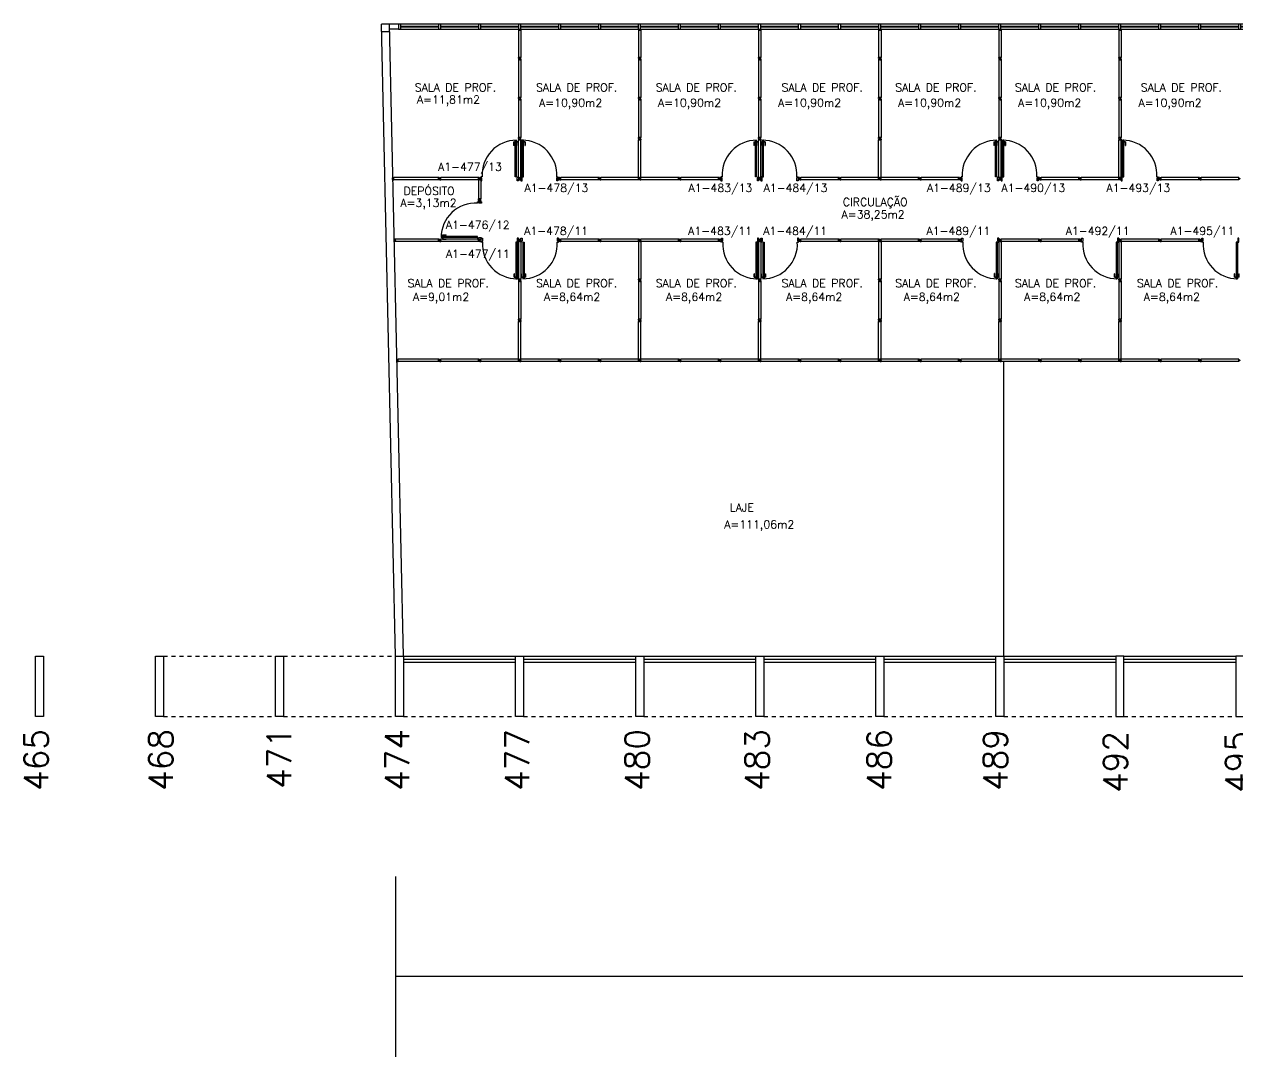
# Model space of a CAD drawing. Extents: x -16 to 243, y 482 to 579.
# Drawn here: x -3.09 to 27.23, y 486.2 to 511.98 of the extents above; entities that cross this region are included whole.
import ezdxf

# ---------------------------------------------------------------- set-up
doc = ezdxf.new("R2010")
doc.units = 0
doc.header["$LTSCALE"] = 0.02
doc.header["$MEASUREMENT"] = 0
doc.linetypes.add('HIDDEN2', pattern=[0.1875, 0.125, -0.0625])
doc.layers.get('0').update_dxf_attribs({"linetype": 'CONTINUOUS'})
for name, color, linetype in [('ALV', 2, 'CONTINUOUS'), ('AREA', 2, 'CONTINUOUS'), ('CENTRO_DE_CUSTO', 1, 'CONTINUOUS'), ('DIV', 2, 'CONTINUOUS'), ('ESQ', 1, 'CONTINUOUS'), ('ESTR', 3, 'CONTINUOUS'), ('NOPILAR1', 2, 'CONTINUOUS'), ('PROJ', 1, 'HIDDEN2'), ('TEXTO', 2, 'CONTINUOUS'), ('TEXTO-ENDEREÇO', 2, 'CONTINUOUS'), ('USO1', 2, 'CONTINUOUS')]:
    doc.layers.add(name, color=color, linetype=linetype)
doc.styles.add('1', font='romans.shx')
doc.styles.add('NOPILAR', font='simplex.shx', dxfattribs={"height": 0.6})
doc.styles.add('UNB-100', font='simplex.shx', dxfattribs={"height": 0.2})
doc.styles.add('UNB-100-1', font='simplex.shx', dxfattribs={"height": 0.2})
doc.dimstyles.new('1-600', dxfattribs={"dimtxt": 1.1, "dimasz": 2.5, "dimexe": 2, "dimexo": 4, "dimgap": 0.2, "dimtad": 1, "dimdec": 0, "dimzin": 4, "dimdsep": 46, "dimlunit": 6, "dimtxsty": '1', "dimblk1": 'NONE', "dimblk2": 'NONE', "dimsah": 1, "dimcen": 0, "dimclrd": 2, "dimclre": 2, "dimclrt": 2, "dimadec": 0, "dimazin": 0, "dimtfac": 1, "dimtdec": 0, "dimtmove": 2, "dimatfit": 3, "dimldrblk": 'NONE', "dimfxl": 0, "dimtolj": 1, "dimtzin": 0, "dimarcsym": 0})

# ---------------------------------------------------------------- blocks, each defined once
blk = doc.blocks.new('PILAR-SLN')
blk.add_lwpolyline([(0.197, -72.501), (0.197, -74.001), (-0.003, -74.001), (-0.003, -72.501)], close=True)
blk = doc.blocks.new('ESQCIR2-SLN')
at = {"color": 2}
for p, q in [((0.06, 0.119), (0, 0.119)), ((0, 0.119), (0, 0)), ((0.06, -0.001), (0.06, 0.119)), ((0.06, 0.053), (1, 0.053)), ((1, 0.065), (0.061, 0.065)), ((1, 0.119), (1, 0)), ((1.06, 0.119), (1, 0.119)), ((1.06, -0.001), (1.06, 0.119)), ((1.06, 0.053), (2, 0.053)), ((2, 0.065), (1.061, 0.065)), ((2, 0.119), (2, 0)), ((2.06, 0.119), (2, 0.119)), ((2.06, -0.001), (2.06, 0.119)), ((2.06, 0.053), (3, 0.053)), ((3, 0.065), (2.061, 0.065)), ((3, 0.119), (3, 0)), ((3.06, 0.119), (3, 0.119)), ((3.06, -0.001), (3.06, 0.119)), ((3.06, 0.053), (4, 0.053)), ((4, 0.065), (3.061, 0.065)), ((4, 0.119), (4, 0)), ((4.06, 0.119), (4, 0.119)), ((4.06, -0.001), (4.06, 0.119)), ((4.06, 0.053), (5, 0.053)), ((5, 0.065), (4.061, 0.065)), ((5, 0.119), (5, 0)), ((5.06, 0.119), (5, 0.119)), ((5.06, -0.001), (5.06, 0.119)), ((5.06, 0.053), (6, 0.053)), ((6, 0.065), (5.061, 0.065)), ((0, -0.001), (0.06, -0.001)), ((1, -0.001), (1.06, -0.001)), ((2, -0.001), (2.06, -0.001)), ((3, -0.001), (3.06, -0.001)), ((4, -0.001), (4.06, -0.001)), ((5, -0.001), (5.06, -0.001))]:
    blk.add_line(p, q, dxfattribs=at)
at = {"color": 1}
for p, q in [((1, 0.119), (0.061, 0.119)), ((2, 0.119), (1.061, 0.119)), ((3, 0.119), (2.061, 0.119)), ((4, 0.119), (3.061, 0.119)), ((5, 0.119), (4.061, 0.119)), ((6, 0.119), (5.061, 0.119)), ((0.06, -0.001), (1, -0.001)), ((1.06, -0.001), (2, -0.001)), ((2.06, -0.001), (3, -0.001)), ((3.06, -0.001), (4, -0.001)), ((4.06, -0.001), (5, -0.001)), ((5.06, -0.001), (6, -0.001))]:
    blk.add_line(p, q, dxfattribs=at)
blk = doc.blocks.new('DIVMT-SLN')
for p, q in [((-0.03, 0.03), (-0.03, 0.006)), ((-0.008, 0.03), (-0.03, 0.03)), ((-0.0185, 0.006), (-0.03, 0.006)), ((-0.0185, -0.006), (-0.0185, 0.006)), ((-0.008, 0.03), (-0.008, 0.02)), ((-0.008, 0.02), (0.008, 0.02)), ((-0.0051, 0), (0.0051, 0)), ((0.0051, 0), (-0.0051, 0)), ((-0.0051, 0), (0.0051, 0)), ((0, -0.0051), (0, 0.0051)), ((0, 0.0051), (0, -0.0051)), ((0.008, 0.03), (0.008, 0.02)), ((0.008, 0.03), (0.03, 0.03)), ((0.0205, 0.006), (0.03, 0.006)), ((0.0205, -0.006), (0.0205, 0.006)), ((0.0205, 0.006), (0.0205, -0.006)), ((0.0205, 0.006), (0.03, 0.006)), ((0.97, 0.03), (0.03, 0.03)), ((0.03, 0.006), (0.03, 0.03)), ((0.03, -0.03), (0.03, 0.03)), ((0.03, -0.005), (0.03, 0.005)), ((0.97, -0.03), (0.97, 0.03)), ((0.97, 0.03), (0.97, 0.009)), ((0.97, 0.009), (0.97, 0.027)), ((0.9795, 0.006), (0.97, 0.006)), ((0.97, -0.005), (0.97, 0.005)), ((0.9795, 0.006), (0.9795, -0.006)), ((1.0051, 0), (0.9949, 0)), ((1, 0.0051), (1, -0.0051)), ((-0.0185, -0.006), (-0.03, -0.006)), ((-0.03, -0.03), (-0.03, -0.006)), ((-0.008, -0.03), (-0.03, -0.03)), ((-0.008, -0.03), (-0.008, -0.02)), ((-0.008, -0.02), (0.008, -0.02)), ((0.008, -0.03), (0.008, -0.02)), ((0.008, -0.03), (0.03, -0.03)), ((0.0205, -0.006), (0.03, -0.006)), ((0.0205, -0.006), (0.03, -0.006)), ((0.03, -0.006), (0.03, -0.03)), ((0.97, -0.03), (0.03, -0.03)), ((0.9795, -0.006), (0.97, -0.006)), ((0.97, -0.009), (0.97, -0.027))]:
    blk.add_line(p, q)
blk = doc.blocks.new('PDV2E-SLN')
at = {"layer": 'DIV', "color": 1}
for p, q in [((0.023, 0.925), (0.063, 0.925)), ((0.023, 0.925), (0.023, 0.835)), ((0.033, 0.915), (0.063, 0.915)), ((0.033, 0.915), (0.033, 0.835)), ((0.138, 0.925), (0.097, 0.925)), ((0.128, 0.915), (0.097, 0.915)), ((0.128, 0.915), (0.128, 0.835)), ((0.138, 0.925), (0.138, 0.835)), ((0.033, 0.835), (0.023, 0.835)), ((0.128, 0.835), (0.137, 0.835))]:
    blk.add_line(p, q, dxfattribs=at)
at = {"layer": 'DIV'}
for p, q in [((0.065, 0.05), (0.065, 0.965)), ((0.095, 0.965), (0.065, 0.965)), ((0.095, 0.05), (0.095, 0.965)), ((0.049, 0.05), (0.029, 0.05)), ((0.029, 0.05), (0.029, 0.035)), ((0.029, 0.035), (0.029, -0.035)), ((0.049, 0.02), (0.049, 0.05)), ((0.049, 0.02), (0.059, 0.02)), ((0.059, -0.05), (0.059, 0.02)), ((0.065, 0.05), (0.095, 0.05)), ((0.928, -0.05), (0.928, 0.02)), ((0.938, 0.02), (0.928, 0.02)), ((0.938, 0.05), (0.958, 0.05)), ((0.938, 0.02), (0.938, 0.05)), ((0.958, 0.05), (0.958, 0.035)), ((0.958, 0.035), (0.958, -0.035)), ((0.029, -0.035), (0.029, -0.05)), ((0.029, -0.05), (0.059, -0.05)), ((0.958, -0.05), (0.928, -0.05)), ((0.958, -0.035), (0.958, -0.05))]:
    blk.add_line(p, q, dxfattribs=at)
at = {"layer": 'DIV', "color": 1}
blk.add_arc((0.063, 0.1), 0.864, 356.655, 89.8436, dxfattribs=at)
blk = doc.blocks.new('PDV2D-SLN')
at = {"layer": 'DIV'}
for p, q in [((0.03, 0.05), (0.06, 0.05)), ((0.03, 0.035), (0.03, 0.05)), ((0.03, -0.035), (0.03, 0.035)), ((0.06, 0.05), (0.06, -0.02)), ((0.941, 0.05), (0.941, -0.02)), ((0.971, 0.05), (0.941, 0.05)), ((0.971, 0.035), (0.971, 0.05)), ((0.971, -0.035), (0.971, 0.035)), ((0.03, -0.05), (0.03, -0.035)), ((0.05, -0.05), (0.03, -0.05)), ((0.05, -0.02), (0.06, -0.02)), ((0.05, -0.02), (0.05, -0.05)), ((0.079, -0.05), (0.109, -0.05)), ((0.079, -0.05), (0.079, -0.965)), ((0.109, -0.05), (0.109, -0.965)), ((0.951, -0.02), (0.941, -0.02)), ((0.951, -0.02), (0.951, -0.05)), ((0.951, -0.05), (0.971, -0.05)), ((0.971, -0.05), (0.971, -0.035)), ((0.109, -0.965), (0.079, -0.965))]:
    blk.add_line(p, q, dxfattribs=at)
at = {"layer": 'DIV', "color": 1}
for p, q in [((0.036, -0.925), (0.036, -0.835)), ((0.046, -0.835), (0.036, -0.835)), ((0.046, -0.915), (0.046, -0.835)), ((0.141, -0.915), (0.141, -0.835)), ((0.141, -0.835), (0.151, -0.835)), ((0.151, -0.925), (0.151, -0.835)), ((0.036, -0.925), (0.076, -0.925)), ((0.046, -0.915), (0.076, -0.915)), ((0.141, -0.915), (0.111, -0.915)), ((0.151, -0.925), (0.111, -0.925))]:
    blk.add_line(p, q, dxfattribs=at)
blk.add_arc((0.076, -0.1), 0.864, 270.1564, 3.345, dxfattribs=at)
blk = doc.blocks.new('MTT-SLN')
for p, q in [((-0.008, 0.03), (-0.03, 0.03)), ((-0.03, 0.03), (-0.03, 0.006)), ((-0.0185, 0.006), (-0.03, 0.006)), ((-0.0185, -0.006), (-0.0185, 0.006)), ((-0.008, 0.03), (-0.008, 0.02)), ((-0.008, 0.02), (0.008, 0.02)), ((-0.0051, 0), (0.0051, 0)), ((0, -0.0051), (0, 0.0051)), ((0.008, 0.03), (0.03, 0.03)), ((0.008, 0.03), (0.008, 0.02)), ((0.0205, -0.006), (0.0205, 0.006)), ((0.0205, 0.006), (0.03, 0.006)), ((0.03, 0.006), (0.03, 0.03)), ((-0.03, -0.03), (-0.03, -0.006)), ((-0.0185, -0.006), (-0.03, -0.006)), ((-0.008, -0.03), (-0.03, -0.03)), ((-0.008, -0.02), (0.008, -0.02)), ((-0.008, -0.03), (-0.008, -0.02)), ((0.008, -0.03), (0.008, -0.02)), ((0.008, -0.03), (0.03, -0.03)), ((0.0205, -0.006), (0.03, -0.006)), ((0.03, -0.006), (0.03, -0.03))]:
    blk.add_line(p, q)
blk = doc.blocks.new('DIV-SLN')
for p, q in [((-0.0051, 0), (0.0051, 0)), ((0, -0.0051), (0, 0.0051)), ((0.0205, 0.006), (0.03, 0.006)), ((0.0205, -0.006), (0.0205, 0.006)), ((0.03, 0.03), (0.97, 0.03)), ((0.03, 0.03), (0.03, -0.03)), ((0.03, 0.009), (0.03, 0.027)), ((0.03, 0.005), (0.03, -0.005)), ((0.97, 0.03), (0.97, -0.03)), ((0.9795, 0.006), (0.97, 0.006)), ((0.97, 0.005), (0.97, -0.005)), ((0.9795, -0.006), (0.9795, 0.006)), ((1.0051, 0), (0.9949, 0)), ((0.9949, 0), (1.0051, 0)), ((1, -0.0051), (1, 0.0051)), ((0.0205, -0.006), (0.03, -0.006)), ((0.03, -0.03), (0.03, -0.009)), ((0.03, -0.009), (0.03, -0.027)), ((0.03, -0.03), (0.97, -0.03)), ((0.9795, -0.006), (0.97, -0.006))]:
    blk.add_line(p, q)
blk = doc.blocks.new('MTINI-SLN')
for p, q in [((-0.03, 0.008), (-0.03, 0.03)), ((0.03, 0.03), (-0.03, 0.03)), ((-0.03, 0.008), (-0.02, 0.008)), ((-0.009, 0.03), (-0.027, 0.03)), ((-0.02, 0.008), (-0.02, 0)), ((-0.001, 0), (-0.02, 0)), ((-0.006, 0.02), (-0.006, 0.03)), ((-0.006, 0.023), (-0.006, 0.027)), ((-0.006, 0.02), (0.006, 0.02)), ((0.005, 0.03), (-0.005, 0.03)), ((0.005, 0), (-0.005, 0)), ((0.004, 0.02), (-0.004, 0.02)), ((0.02, 0), (-0.001, 0)), ((0, -0.005), (0, 0.005)), ((0.006, 0.02), (0.006, 0.03)), ((0.006, 0.023), (0.006, 0.027)), ((0.009, 0.03), (0.027, 0.03)), ((0.03, 0.008), (0.02, 0.008)), ((0.02, 0), (0.02, 0.008)), ((0.03, 0.008), (0.03, 0.03))]:
    blk.add_line(p, q)
blk = doc.blocks.new('*D40')
at = {"color": 2, "linetype": 'ByBlock'}
for p, q in [((6.184, 490.695), (6.184, 486.195)), ((126.287, 490.695), (126.287, 486.195)), ((126.287, 488.195), (6.184, 488.195))]:
    blk.add_line(p, q, dxfattribs=at)
at = {"color": 2, "linetype": 'ByBlock', "insert": (66.235, 489.129), "char_height": 1.1, "attachment_point": 5, "style": '1'}
blk.add_mtext('\\A1;Arquitetura e Urbanismo', dxfattribs=at)
blk = doc.blocks.new('_NONE')
at = {"color": 0, "linetype": 'ByBlock'}
blk.add_circle((0, 0), 0.25, dxfattribs=at)

msp = doc.modelspace()

# ---------------------------------------------------------------- linework, layer by layer
at = {"layer": 'ALV'}
for p, q in [((6.184, 496.195), (5.829, 511.979)), ((6.254, 511.979), (5.829, 511.979)), ((6.384, 496.195), (6.029, 511.979)), ((6.254, 511.86), (6.032, 511.86)), ((5.833, 511.802), (6.033, 511.802))]:
    msp.add_line(p, q, dxfattribs=at)
at = {"layer": 'CENTRO_DE_CUSTO'}
msp.add_line((21.384, 496.195), (21.384, 503.556), dxfattribs=at)
at = {"layer": 'DIV'}
for p, q in [((9.279, 511.86), (9.289, 511.86)), ((9.284, 511.865), (9.284, 511.855)), ((12.279, 511.86), (12.289, 511.86)), ((12.284, 511.865), (12.284, 511.855)), ((15.279, 511.86), (15.289, 511.86)), ((15.284, 511.865), (15.284, 511.855)), ((18.279, 511.86), (18.289, 511.86)), ((18.284, 511.865), (18.284, 511.855)), ((21.279, 511.86), (21.289, 511.86)), ((21.284, 511.865), (21.284, 511.855)), ((24.279, 511.86), (24.289, 511.86)), ((24.284, 511.865), (24.284, 511.855)), ((9.254, 511.83), (9.275, 511.83)), ((9.314, 511.83), (9.254, 511.83)), ((9.254, 511.83), (9.254, 511.151)), ((9.275, 511.83), (9.257, 511.83)), ((9.278, 511.839), (9.278, 511.83)), ((9.278, 511.839), (9.29, 511.839)), ((9.289, 511.83), (9.279, 511.83)), ((9.29, 511.839), (9.29, 511.83)), ((9.293, 511.83), (9.311, 511.83)), ((9.314, 511.83), (9.314, 511.151)), ((12.254, 511.83), (12.254, 511.151)), ((12.314, 511.83), (12.254, 511.83)), ((12.254, 511.83), (12.275, 511.83)), ((12.275, 511.83), (12.257, 511.83)), ((12.278, 511.839), (12.29, 511.839)), ((12.278, 511.839), (12.278, 511.83)), ((12.289, 511.83), (12.279, 511.83)), ((12.29, 511.839), (12.29, 511.83)), ((12.293, 511.83), (12.311, 511.83)), ((12.314, 511.83), (12.314, 511.151)), ((15.254, 511.83), (15.254, 511.151)), ((15.314, 511.83), (15.254, 511.83)), ((15.254, 511.83), (15.275, 511.83)), ((15.275, 511.83), (15.257, 511.83)), ((15.278, 511.839), (15.29, 511.839)), ((15.278, 511.839), (15.278, 511.83)), ((15.289, 511.83), (15.279, 511.83)), ((15.29, 511.839), (15.29, 511.83)), ((15.293, 511.83), (15.311, 511.83)), ((15.314, 511.83), (15.314, 511.151)), ((18.254, 511.83), (18.254, 511.151)), ((18.314, 511.83), (18.254, 511.83)), ((18.254, 511.83), (18.275, 511.83)), ((18.275, 511.83), (18.257, 511.83)), ((18.278, 511.839), (18.29, 511.839)), ((18.278, 511.839), (18.278, 511.83)), ((18.289, 511.83), (18.279, 511.83)), ((18.29, 511.839), (18.29, 511.83)), ((18.293, 511.83), (18.311, 511.83)), ((18.314, 511.83), (18.314, 511.151)), ((21.254, 511.83), (21.254, 511.151)), ((21.314, 511.83), (21.254, 511.83)), ((21.254, 511.83), (21.275, 511.83)), ((21.275, 511.83), (21.257, 511.83)), ((21.278, 511.839), (21.29, 511.839)), ((21.278, 511.839), (21.278, 511.83)), ((21.289, 511.83), (21.279, 511.83)), ((21.29, 511.839), (21.29, 511.83)), ((21.293, 511.83), (21.311, 511.83)), ((21.314, 511.83), (21.314, 511.151)), ((24.254, 511.83), (24.254, 511.151)), ((24.314, 511.83), (24.254, 511.83)), ((24.254, 511.83), (24.275, 511.83)), ((24.275, 511.83), (24.257, 511.83)), ((24.278, 511.839), (24.29, 511.839)), ((24.278, 511.839), (24.278, 511.83)), ((24.289, 511.83), (24.279, 511.83)), ((24.29, 511.839), (24.29, 511.83)), ((24.293, 511.83), (24.311, 511.83)), ((24.314, 511.83), (24.314, 511.151)), ((9.314, 511.151), (9.254, 511.151)), ((9.254, 511.129), (9.254, 511.151)), ((9.278, 511.151), (9.254, 511.151)), ((9.254, 511.129), (9.264, 511.129)), ((9.254, 511.113), (9.254, 511.091)), ((9.254, 511.113), (9.264, 511.113)), ((9.254, 511.091), (9.278, 511.091)), ((9.264, 511.113), (9.264, 511.129)), ((9.278, 511.141), (9.278, 511.151)), ((9.278, 511.141), (9.278, 511.151)), ((9.278, 511.141), (9.29, 511.141)), ((9.29, 511.141), (9.278, 511.141)), ((9.29, 511.102), (9.278, 511.102)), ((9.278, 511.102), (9.278, 511.091)), ((9.289, 511.151), (9.279, 511.151)), ((9.279, 511.121), (9.289, 511.121)), ((9.289, 511.121), (9.279, 511.121)), ((9.284, 511.115), (9.284, 511.126)), ((9.284, 511.126), (9.284, 511.115)), ((9.284, 511.115), (9.284, 511.126)), ((9.29, 511.141), (9.29, 511.151)), ((9.29, 511.141), (9.29, 511.151)), ((9.29, 511.151), (9.314, 511.151)), ((9.29, 511.102), (9.29, 511.091)), ((9.314, 511.091), (9.29, 511.091)), ((9.304, 511.113), (9.304, 511.129)), ((9.314, 511.129), (9.304, 511.129)), ((9.314, 511.113), (9.304, 511.113)), ((9.314, 511.129), (9.314, 511.151)), ((9.314, 511.113), (9.314, 511.091)), ((12.314, 511.151), (12.254, 511.151)), ((12.254, 511.129), (12.254, 511.151)), ((12.278, 511.151), (12.254, 511.151)), ((12.254, 511.129), (12.264, 511.129)), ((12.254, 511.113), (12.254, 511.091)), ((12.254, 511.113), (12.264, 511.113)), ((12.254, 511.091), (12.278, 511.091)), ((12.264, 511.113), (12.264, 511.129)), ((12.278, 511.141), (12.278, 511.151)), ((12.278, 511.141), (12.278, 511.151)), ((12.278, 511.141), (12.29, 511.141)), ((12.29, 511.141), (12.278, 511.141)), ((12.29, 511.102), (12.278, 511.102)), ((12.278, 511.102), (12.278, 511.091)), ((12.289, 511.151), (12.279, 511.151)), ((12.279, 511.121), (12.289, 511.121)), ((12.289, 511.121), (12.279, 511.121)), ((12.284, 511.115), (12.284, 511.126)), ((12.284, 511.126), (12.284, 511.115)), ((12.284, 511.115), (12.284, 511.126)), ((12.29, 511.141), (12.29, 511.151)), ((12.29, 511.141), (12.29, 511.151)), ((12.29, 511.151), (12.314, 511.151)), ((12.29, 511.102), (12.29, 511.091)), ((12.314, 511.091), (12.29, 511.091)), ((12.304, 511.113), (12.304, 511.129)), ((12.314, 511.129), (12.304, 511.129)), ((12.314, 511.113), (12.304, 511.113)), ((12.314, 511.129), (12.314, 511.151)), ((12.314, 511.113), (12.314, 511.091)), ((15.314, 511.151), (15.254, 511.151)), ((15.254, 511.129), (15.254, 511.151)), ((15.278, 511.151), (15.254, 511.151)), ((15.254, 511.129), (15.264, 511.129)), ((15.254, 511.113), (15.254, 511.091)), ((15.254, 511.113), (15.264, 511.113)), ((15.254, 511.091), (15.278, 511.091)), ((15.264, 511.113), (15.264, 511.129)), ((15.278, 511.141), (15.278, 511.151)), ((15.278, 511.141), (15.278, 511.151)), ((15.278, 511.141), (15.29, 511.141)), ((15.29, 511.141), (15.278, 511.141)), ((15.29, 511.102), (15.278, 511.102)), ((15.278, 511.102), (15.278, 511.091)), ((15.289, 511.151), (15.279, 511.151)), ((15.279, 511.121), (15.289, 511.121)), ((15.289, 511.121), (15.279, 511.121)), ((15.284, 511.115), (15.284, 511.126)), ((15.284, 511.126), (15.284, 511.115)), ((15.284, 511.115), (15.284, 511.126)), ((15.29, 511.141), (15.29, 511.151)), ((15.29, 511.141), (15.29, 511.151)), ((15.29, 511.151), (15.314, 511.151)), ((15.29, 511.102), (15.29, 511.091)), ((15.314, 511.091), (15.29, 511.091)), ((15.304, 511.113), (15.304, 511.129)), ((15.314, 511.129), (15.304, 511.129)), ((15.314, 511.113), (15.304, 511.113)), ((15.314, 511.129), (15.314, 511.151)), ((15.314, 511.113), (15.314, 511.091)), ((18.314, 511.151), (18.254, 511.151)), ((18.254, 511.129), (18.254, 511.151)), ((18.278, 511.151), (18.254, 511.151)), ((18.254, 511.129), (18.264, 511.129)), ((18.254, 511.113), (18.254, 511.091)), ((18.254, 511.113), (18.264, 511.113)), ((18.254, 511.091), (18.278, 511.091)), ((18.264, 511.113), (18.264, 511.129)), ((18.278, 511.141), (18.278, 511.151)), ((18.278, 511.141), (18.278, 511.151)), ((18.278, 511.141), (18.29, 511.141)), ((18.29, 511.141), (18.278, 511.141)), ((18.29, 511.102), (18.278, 511.102)), ((18.278, 511.102), (18.278, 511.091)), ((18.289, 511.151), (18.279, 511.151)), ((18.279, 511.121), (18.289, 511.121)), ((18.289, 511.121), (18.279, 511.121)), ((18.284, 511.115), (18.284, 511.126)), ((18.284, 511.126), (18.284, 511.115)), ((18.284, 511.115), (18.284, 511.126)), ((18.29, 511.141), (18.29, 511.151)), ((18.29, 511.141), (18.29, 511.151)), ((18.29, 511.151), (18.314, 511.151)), ((18.29, 511.102), (18.29, 511.091)), ((18.314, 511.091), (18.29, 511.091)), ((18.304, 511.113), (18.304, 511.129)), ((18.314, 511.129), (18.304, 511.129)), ((18.314, 511.113), (18.304, 511.113)), ((18.314, 511.129), (18.314, 511.151)), ((18.314, 511.113), (18.314, 511.091)), ((21.314, 511.151), (21.254, 511.151)), ((21.254, 511.129), (21.254, 511.151)), ((21.278, 511.151), (21.254, 511.151)), ((21.254, 511.129), (21.264, 511.129)), ((21.254, 511.113), (21.254, 511.091)), ((21.254, 511.113), (21.264, 511.113)), ((21.254, 511.091), (21.278, 511.091)), ((21.264, 511.113), (21.264, 511.129)), ((21.278, 511.141), (21.278, 511.151)), ((21.278, 511.141), (21.278, 511.151)), ((21.278, 511.141), (21.29, 511.141)), ((21.29, 511.141), (21.278, 511.141)), ((21.29, 511.102), (21.278, 511.102)), ((21.278, 511.102), (21.278, 511.091)), ((21.289, 511.151), (21.279, 511.151)), ((21.279, 511.121), (21.289, 511.121)), ((21.289, 511.121), (21.279, 511.121)), ((21.284, 511.115), (21.284, 511.126)), ((21.284, 511.126), (21.284, 511.115)), ((21.284, 511.115), (21.284, 511.126)), ((21.29, 511.141), (21.29, 511.151)), ((21.29, 511.141), (21.29, 511.151)), ((21.29, 511.151), (21.314, 511.151)), ((21.29, 511.102), (21.29, 511.091)), ((21.314, 511.091), (21.29, 511.091)), ((21.304, 511.113), (21.304, 511.129)), ((21.314, 511.129), (21.304, 511.129)), ((21.314, 511.113), (21.304, 511.113)), ((21.314, 511.129), (21.314, 511.151)), ((21.314, 511.113), (21.314, 511.091)), ((24.314, 511.151), (24.254, 511.151)), ((24.254, 511.129), (24.254, 511.151)), ((24.278, 511.151), (24.254, 511.151)), ((24.254, 511.129), (24.264, 511.129)), ((24.254, 511.113), (24.254, 511.091)), ((24.254, 511.113), (24.264, 511.113)), ((24.254, 511.091), (24.278, 511.091)), ((24.264, 511.113), (24.264, 511.129)), ((24.278, 511.141), (24.278, 511.151)), ((24.278, 511.141), (24.278, 511.151)), ((24.278, 511.141), (24.29, 511.141)), ((24.29, 511.141), (24.278, 511.141)), ((24.29, 511.102), (24.278, 511.102)), ((24.278, 511.102), (24.278, 511.091)), ((24.289, 511.151), (24.279, 511.151)), ((24.279, 511.121), (24.289, 511.121)), ((24.289, 511.121), (24.279, 511.121)), ((24.284, 511.115), (24.284, 511.126)), ((24.284, 511.126), (24.284, 511.115)), ((24.284, 511.115), (24.284, 511.126)), ((24.29, 511.141), (24.29, 511.151)), ((24.29, 511.141), (24.29, 511.151)), ((24.29, 511.151), (24.314, 511.151)), ((24.29, 511.102), (24.29, 511.091)), ((24.314, 511.091), (24.29, 511.091)), ((24.304, 511.113), (24.304, 511.129)), ((24.314, 511.129), (24.304, 511.129)), ((24.314, 511.113), (24.304, 511.113)), ((24.314, 511.129), (24.314, 511.151)), ((24.314, 511.113), (24.314, 511.091)), ((6.101, 508.121), (6.111, 508.121)), ((6.106, 508.121), (6.106, 508.141)), ((6.114, 508.141), (6.106, 508.141)), ((6.106, 508.115), (6.106, 508.126)), ((6.106, 508.101), (6.106, 508.121)), ((6.106, 508.101), (6.114, 508.101)), ((6.114, 508.151), (6.114, 508.141)), ((6.114, 508.151), (6.136, 508.151)), ((6.114, 508.091), (6.114, 508.101)), ((6.114, 508.091), (6.136, 508.091)), ((6.126, 508.127), (6.126, 508.115)), ((6.126, 508.127), (6.136, 508.127)), ((6.126, 508.117), (6.126, 508.125)), ((6.126, 508.115), (6.136, 508.115)), ((6.128, 508.127), (6.133, 508.127)), ((6.128, 508.115), (6.133, 508.115)), ((7.255, 508.151), (6.136, 508.151)), ((6.136, 508.091), (6.136, 508.151)), ((6.136, 508.13), (6.136, 508.148)), ((6.136, 508.116), (6.136, 508.126)), ((6.136, 508.112), (6.136, 508.094)), ((7.255, 508.091), (6.136, 508.091)), ((7.255, 508.091), (7.255, 508.151)), ((7.255, 508.151), (7.255, 508.13)), ((7.255, 508.13), (7.255, 508.148)), ((7.265, 508.127), (7.255, 508.127)), ((7.255, 508.116), (7.255, 508.126)), ((7.265, 508.115), (7.255, 508.115)), ((7.255, 508.112), (7.255, 508.094)), ((7.265, 508.127), (7.265, 508.115)), ((7.276, 508.121), (7.293, 508.121)), ((7.284, 508.127), (7.284, 508.115)), ((8.254, 508.091), (8.275, 508.091)), ((8.314, 508.091), (8.254, 508.091)), ((8.254, 508.091), (8.254, 507.616)), ((8.275, 508.091), (8.257, 508.091)), ((8.278, 508.1), (8.278, 508.091)), ((8.278, 508.1), (8.29, 508.1)), ((8.279, 508.121), (8.289, 508.121)), ((8.289, 508.091), (8.279, 508.091)), ((8.284, 508.126), (8.284, 508.115)), ((8.29, 508.1), (8.29, 508.091)), ((8.293, 508.091), (8.311, 508.091)), ((8.314, 508.091), (8.314, 507.616)), ((8.314, 507.616), (8.254, 507.616)), ((8.254, 507.594), (8.254, 507.616)), ((8.278, 507.616), (8.254, 507.616)), ((8.278, 507.606), (8.278, 507.616)), ((8.278, 507.606), (8.278, 507.616)), ((8.278, 507.606), (8.29, 507.606)), ((8.29, 507.606), (8.278, 507.606)), ((8.289, 507.616), (8.279, 507.616)), ((8.29, 507.606), (8.29, 507.616)), ((8.29, 507.606), (8.29, 507.616)), ((8.29, 507.616), (8.314, 507.616)), ((8.314, 507.594), (8.314, 507.616)), ((8.254, 507.594), (8.264, 507.594)), ((8.254, 507.578), (8.254, 507.556)), ((8.254, 507.578), (8.264, 507.578)), ((8.254, 507.556), (8.278, 507.556)), ((8.264, 507.578), (8.264, 507.594)), ((8.29, 507.567), (8.278, 507.567)), ((8.278, 507.567), (8.278, 507.556)), ((8.279, 507.586), (8.289, 507.586)), ((8.289, 507.586), (8.279, 507.586)), ((8.284, 507.581), (8.284, 507.591)), ((8.284, 507.591), (8.284, 507.581)), ((8.284, 507.581), (8.284, 507.591)), ((8.29, 507.567), (8.29, 507.556)), ((8.314, 507.556), (8.29, 507.556)), ((8.304, 507.578), (8.304, 507.594)), ((8.314, 507.594), (8.304, 507.594)), ((8.314, 507.578), (8.304, 507.578)), ((8.314, 507.578), (8.314, 507.556)), ((6.147, 506.59), (6.157, 506.59)), ((6.152, 506.591), (6.152, 506.61)), ((6.16, 506.61), (6.152, 506.61)), ((6.152, 506.585), (6.152, 506.595)), ((6.152, 506.57), (6.152, 506.591)), ((6.152, 506.57), (6.16, 506.57)), ((6.16, 506.62), (6.16, 506.61)), ((6.16, 506.62), (6.182, 506.62)), ((6.16, 506.56), (6.16, 506.57)), ((6.16, 506.56), (6.182, 506.56)), ((6.172, 506.596), (6.172, 506.584)), ((6.172, 506.596), (6.182, 506.596)), ((6.172, 506.586), (6.172, 506.594)), ((6.172, 506.584), (6.182, 506.584)), ((6.174, 506.596), (6.179, 506.596)), ((6.174, 506.584), (6.179, 506.584)), ((6.182, 506.56), (6.182, 506.62)), ((7.255, 506.616), (6.182, 506.616)), ((6.182, 506.596), (6.182, 506.614)), ((6.182, 506.585), (6.182, 506.595)), ((6.182, 506.581), (6.182, 506.563)), ((7.255, 506.556), (6.182, 506.556)), ((7.255, 506.556), (7.255, 506.616)), ((7.255, 506.616), (7.255, 506.595)), ((7.255, 506.595), (7.255, 506.613)), ((7.265, 506.592), (7.255, 506.592)), ((7.255, 506.581), (7.255, 506.591)), ((7.265, 506.58), (7.255, 506.58)), ((7.255, 506.577), (7.255, 506.559)), ((7.265, 506.592), (7.265, 506.58)), ((7.276, 506.586), (7.293, 506.586)), ((7.284, 506.592), (7.284, 506.58)), ((6.211, 503.585), (6.221, 503.585)), ((6.216, 503.586), (6.216, 503.605)), ((6.224, 503.605), (6.216, 503.605)), ((6.216, 503.58), (6.216, 503.59)), ((6.216, 503.565), (6.216, 503.586)), ((6.216, 503.565), (6.224, 503.565)), ((6.224, 503.615), (6.224, 503.605)), ((6.224, 503.615), (6.246, 503.615)), ((6.224, 503.555), (6.224, 503.565)), ((6.224, 503.555), (6.246, 503.555)), ((6.237, 503.591), (6.237, 503.579)), ((6.237, 503.591), (6.246, 503.591)), ((6.237, 503.581), (6.237, 503.589)), ((6.237, 503.579), (6.246, 503.579)), ((6.239, 503.591), (6.243, 503.591)), ((6.239, 503.579), (6.243, 503.579)), ((7.255, 503.616), (6.246, 503.616)), ((6.246, 503.555), (6.246, 503.615)), ((6.246, 503.594), (6.246, 503.612)), ((6.246, 503.58), (6.246, 503.59)), ((6.246, 503.576), (6.246, 503.558)), ((7.255, 503.556), (6.246, 503.556)), ((7.255, 503.556), (7.255, 503.616)), ((7.255, 503.616), (7.255, 503.595)), ((7.255, 503.595), (7.255, 503.613)), ((7.265, 503.592), (7.255, 503.592)), ((7.255, 503.581), (7.255, 503.591)), ((7.265, 503.58), (7.255, 503.58)), ((7.255, 503.577), (7.255, 503.559)), ((7.265, 503.592), (7.265, 503.58)), ((7.276, 503.586), (7.293, 503.586)), ((7.284, 503.592), (7.284, 503.58))]:
    msp.add_line(p, q, dxfattribs=at)
at = {"layer": 'ESQ'}
for p, q in [((6.384, 496.195), (9.184, 496.195)), ((6.384, 496.12), (9.184, 496.12)), ((9.384, 496.195), (12.184, 496.195)), ((9.384, 496.12), (12.184, 496.12)), ((12.384, 496.195), (15.184, 496.195)), ((12.384, 496.12), (15.184, 496.12)), ((15.384, 496.195), (18.184, 496.195)), ((15.384, 496.12), (18.184, 496.12)), ((18.384, 496.195), (21.184, 496.195)), ((18.384, 496.12), (21.184, 496.12)), ((21.384, 496.195), (24.184, 496.195)), ((21.384, 496.12), (24.184, 496.12)), ((24.384, 496.195), (27.184, 496.195)), ((24.384, 496.12), (27.184, 496.12)), ((6.384, 496.045), (9.184, 496.045)), ((9.384, 496.045), (12.184, 496.045)), ((12.384, 496.045), (15.184, 496.045)), ((15.384, 496.045), (18.184, 496.045)), ((18.384, 496.045), (21.184, 496.045)), ((21.384, 496.045), (24.184, 496.045)), ((24.384, 496.045), (27.184, 496.045))]:
    msp.add_line(p, q, dxfattribs=at)
at = {"layer": 'PROJ'}
for p, q in [((0.384, 496.195), (3.184, 496.195)), ((3.384, 496.195), (6.184, 496.195)), ((0.384, 494.695), (3.184, 494.695)), ((3.384, 494.695), (6.184, 494.695)), ((6.384, 494.695), (9.184, 494.695)), ((9.384, 494.695), (12.184, 494.695)), ((12.384, 494.695), (15.184, 494.695)), ((15.384, 494.695), (18.184, 494.695)), ((18.384, 494.695), (21.184, 494.695)), ((21.384, 494.695), (24.184, 494.695)), ((24.384, 494.695), (27.184, 494.695))]:
    msp.add_line(p, q, dxfattribs=at)

# ---------------------------------------------------------------- block references
at = {"layer": 'DIV'}
for name, p, rotation in [('MTINI-SLN', (9.284, 511.86), 180), ('MTINI-SLN', (12.284, 511.86), 180), ('MTINI-SLN', (15.284, 511.86), 180), ('MTINI-SLN', (18.284, 511.86), 180), ('MTINI-SLN', (21.284, 511.86), 180), ('MTINI-SLN', (24.284, 511.86), 180), ('DIVMT-SLN', (9.284, 510.121), 90), ('DIVMT-SLN', (12.284, 510.121), 90), ('DIVMT-SLN', (15.284, 510.121), 90), ('DIVMT-SLN', (18.284, 510.121), 90), ('DIVMT-SLN', (21.284, 510.121), 90), ('DIVMT-SLN', (24.284, 510.121), 90), ('DIVMT-SLN', (9.284, 509.121), 90), ('DIVMT-SLN', (12.284, 509.121), 90), ('DIVMT-SLN', (15.284, 509.121), 90), ('DIVMT-SLN', (18.284, 509.121), 90), ('DIVMT-SLN', (21.284, 509.121), 90), ('DIVMT-SLN', (24.284, 509.121), 90), ('DIV-SLN', (9.284, 508.121), 90), ('DIV-SLN', (12.284, 508.121), 90), ('DIV-SLN', (15.284, 508.121), 90), ('DIV-SLN', (18.284, 508.121), 90), ('DIV-SLN', (21.284, 508.121), 90), ('DIV-SLN', (24.284, 508.121), 90), ('PDV2D-SLN', (9.284, 508.121), 180), ('PDV2D-SLN', (15.284, 508.121), 180), ('PDV2D-SLN', (21.284, 508.121), 180), ('PDV2E-SLN', (8.284, 506.586), 90), ('PDV2E-SLN', (9.284, 506.586), 180), ('DIVMT-SLN', (9.284, 505.586), 90), ('DIVMT-SLN', (12.284, 505.586), 90), ('PDV2E-SLN', (15.284, 506.586), 180), ('DIVMT-SLN', (15.284, 505.586), 90), ('DIVMT-SLN', (18.284, 505.586), 90), ('PDV2E-SLN', (21.285, 506.588), 180), ('DIVMT-SLN', (21.284, 505.586), 90), ('PDV2E-SLN', (24.284, 506.586), 180), ('DIVMT-SLN', (24.284, 505.586), 90), ('PDV2E-SLN', (27.287, 506.586), 180), ('DIVMT-SLN', (9.284, 504.586), 90), ('DIVMT-SLN', (12.284, 504.586), 90), ('DIVMT-SLN', (15.284, 504.586), 90), ('DIVMT-SLN', (18.284, 504.586), 90), ('DIVMT-SLN', (21.284, 504.586), 90), ('DIVMT-SLN', (24.284, 504.586), 90), ('DIV-SLN', (9.284, 503.586), 90), ('DIV-SLN', (12.284, 503.586), 90), ('DIV-SLN', (15.284, 503.586), 90), ('DIV-SLN', (18.284, 503.586), 90), ('DIV-SLN', (21.284, 503.586), 90), ('DIV-SLN', (24.284, 503.586), 90)]:
    msp.add_blockref(name, p, dxfattribs=dict(at, rotation=rotation))
for name, p in [('PDV2E-SLN', (9.284, 508.121)), ('PDV2E-SLN', (15.284, 508.121)), ('PDV2E-SLN', (21.284, 508.121)), ('PDV2E-SLN', (24.284, 508.121)), ('DIVMT-SLN', (7.284, 508.121)), ('MTT-SLN', (8.284, 508.121)), ('MTT-SLN', (9.284, 508.121)), ('DIVMT-SLN', (10.284, 508.121)), ('DIVMT-SLN', (11.284, 508.121)), ('DIVMT-SLN', (12.284, 508.121)), ('DIVMT-SLN', (13.284, 508.121)), ('MTT-SLN', (14.287, 508.121)), ('MTT-SLN', (15.284, 508.121)), ('DIVMT-SLN', (16.284, 508.121)), ('DIVMT-SLN', (17.284, 508.121)), ('DIVMT-SLN', (18.284, 508.121)), ('DIVMT-SLN', (19.284, 508.121)), ('MTT-SLN', (20.287, 508.121)), ('MTT-SLN', (21.287, 508.121)), ('DIVMT-SLN', (22.284, 508.121)), ('DIVMT-SLN', (23.284, 508.121)), ('MTT-SLN', (24.287, 508.121)), ('DIVMT-SLN', (25.284, 508.121)), ('DIVMT-SLN', (26.284, 508.121)), ('MTT-SLN', (8.284, 507.586)), ('DIVMT-SLN', (7.284, 506.586)), ('MTT-SLN', (8.284, 506.586)), ('MTT-SLN', (9.284, 506.586)), ('PDV2D-SLN', (9.284, 506.586)), ('DIVMT-SLN', (10.284, 506.586)), ('DIVMT-SLN', (11.284, 506.586)), ('DIVMT-SLN', (12.284, 506.586)), ('DIVMT-SLN', (13.284, 506.586)), ('MTT-SLN', (14.287, 506.586)), ('MTT-SLN', (15.287, 506.586)), ('PDV2D-SLN', (15.284, 506.586)), ('DIVMT-SLN', (16.284, 506.586)), ('DIVMT-SLN', (17.284, 506.586)), ('DIVMT-SLN', (18.284, 506.586)), ('DIVMT-SLN', (19.284, 506.586)), ('MTT-SLN', (20.287, 506.586)), ('DIVMT-SLN', (21.284, 506.586)), ('MTT-SLN', (21.287, 506.586)), ('DIVMT-SLN', (22.284, 506.586)), ('MTT-SLN', (23.287, 506.586)), ('DIVMT-SLN', (24.284, 506.586)), ('MTT-SLN', (24.287, 506.586)), ('DIVMT-SLN', (25.284, 506.586)), ('MTT-SLN', (26.287, 506.586)), ('DIVMT-SLN', (7.284, 503.586)), ('DIVMT-SLN', (8.284, 503.586)), ('DIVMT-SLN', (9.284, 503.586)), ('DIVMT-SLN', (10.284, 503.586)), ('DIVMT-SLN', (11.284, 503.586)), ('DIVMT-SLN', (12.284, 503.586)), ('DIVMT-SLN', (13.284, 503.586)), ('DIVMT-SLN', (14.284, 503.586)), ('DIVMT-SLN', (15.284, 503.586)), ('DIVMT-SLN', (16.284, 503.586)), ('DIVMT-SLN', (17.284, 503.586)), ('DIVMT-SLN', (18.284, 503.586)), ('DIVMT-SLN', (19.284, 503.586)), ('DIVMT-SLN', (20.284, 503.586)), ('DIVMT-SLN', (21.284, 503.586)), ('DIVMT-SLN', (22.284, 503.586)), ('DIVMT-SLN', (23.284, 503.586)), ('DIVMT-SLN', (24.284, 503.586)), ('DIVMT-SLN', (25.284, 503.586)), ('DIVMT-SLN', (26.284, 503.586))]:
    msp.add_blockref(name, p, dxfattribs=at)
at = {"layer": 'DIV', "xscale": 0.001108205584564814, "yscale": -0.004870123467810572, "zscale": 0.001108205584564814}
msp.add_blockref('PDV2E-SLN', (21.284, 506.586), dxfattribs=at)
at = {"layer": 'ESQ'}
for p in [(6.254, 511.86), (12.247, 511.86), (18.247, 511.86), (24.247, 511.86)]:
    msp.add_blockref('ESQCIR2-SLN', p, dxfattribs=at)
at = {"layer": 'ESTR'}
for p in [(-2.813, 568.697), (-2.813, 568.697), (0.187, 568.697), (3.187, 568.697), (6.187, 568.697), (9.187, 568.697), (12.187, 568.697), (15.187, 568.697), (18.187, 568.697), (21.187, 568.697)]:
    msp.add_blockref('PILAR-SLN', p, dxfattribs=at)
at = {"layer": 'ESTR', "xscale": -1}
for p in [(24.381, 568.697), (27.381, 568.697)]:
    msp.add_blockref('PILAR-SLN', p, dxfattribs=at)

# ---------------------------------------------------------------- texts
at = {"layer": 'AREA', "style": 'UNB-100'}
for s, p in [('A=11,81m2', (6.717, 509.998)), ('A=10,90m2', (9.77, 509.92)), ('A=10,90m2', (12.74, 509.92)), ('A=10,90m2', (15.74, 509.92)), ('A=10,90m2', (18.74, 509.92)), ('A=10,90m2', (21.74, 509.92)), ('A=10,90m2', (24.75, 509.92)), ('A=3,13m2', (6.303, 507.419)), ('A=38,25m2', (17.328, 507.131)), ('A=9,01m2', (6.618, 505.071)), ('A=8,64m2', (9.892, 505.071)), ('A=8,64m2', (12.94, 505.071)), ('A=8,64m2', (15.94, 505.071)), ('A=8,64m2', (18.88, 505.071)), ('A=8,64m2', (21.89, 505.071)), ('A=8,64m2', (24.88, 505.071)), ('A=111,06m2', (14.397, 499.389))]:
    msp.add_text(s, height=0.2, dxfattribs=at).set_placement(p)
at = {"layer": 'NOPILAR1', "style": 'NOPILAR'}
for s, p in [('465', (-2.495, 492.834)), ('465', (-2.495, 492.834)), ('468', (0.621, 492.834)), ('468', (0.621, 492.834)), ('474', (6.521, 492.834)), ('474', (6.521, 492.834)), ('477', (9.521, 492.834)), ('477', (9.521, 492.834)), ('480', (12.521, 492.834)), ('480', (12.521, 492.834)), ('483', (15.521, 492.834)), ('483', (15.521, 492.834)), ('486', (18.571, 492.834)), ('486', (18.571, 492.834)), ('489', (21.471, 492.834)), ('489', (21.471, 492.834)), ('471', (3.571, 492.884)), ('471', (3.571, 492.884)), ('492', (24.471, 492.784)), ('492', (24.471, 492.784)), ('495', (27.521, 492.784)), ('495', (27.521, 492.784))]:
    msp.add_text(s, height=0.6, rotation=90, dxfattribs=at).set_placement(p)
at = {"layer": 'TEXTO', "linetype": 'Continuous', "style": 'UNB-100'}
for s, p in [('SALA DE PROF.', (6.663, 510.3)), ('SALA DE PROF.', (9.693, 510.3)), ('SALA DE PROF.', (12.683, 510.3)), ('SALA DE PROF.', (15.828, 510.3)), ('SALA DE PROF.', (18.669, 510.3)), ('SALA DE PROF.', (21.659, 510.3)), ('SALA DE PROF.', (24.804, 510.3)), ('DEPÓSITO', (6.382, 507.717)), ('CIRCULAÇÃO', (17.36, 507.441)), ('SALA DE PROF.', (6.483, 505.411)), ('SALA DE PROF.', (9.693, 505.413)), ('SALA DE PROF.', (12.683, 505.413)), ('SALA DE PROF.', (15.828, 505.413)), ('SALA DE PROF.', (18.669, 505.413)), ('SALA DE PROF.', (21.659, 505.413)), ('SALA DE PROF.', (24.708, 505.413)), ('LAJE', (14.536, 499.813))]:
    msp.add_text(s, height=0.2, dxfattribs=at).set_placement(p)
at = {"layer": 'TEXTO-ENDEREÇO', "style": 'UNB-100-1'}
for s, p in [('A1-477/13', (7.245, 508.321)), ('A1-478/13', (9.406, 507.794)), ('A1-483/13', (13.504, 507.794)), ('A1-484/13', (15.38, 507.794)), ('A1-489/13', (19.461, 507.794)), ('A1-490/13', (21.324, 507.794)), ('A1-493/13', (23.948, 507.794)), ('A1-476/12', (7.441, 506.868)), ('A1-478/11', (9.397, 506.717)), ('A1-483/11', (13.495, 506.717)), ('A1-484/11', (15.372, 506.717)), ('A1-489/11', (19.452, 506.717)), ('A1-492/11', (22.93, 506.717)), ('A1-495/11', (25.547, 506.717)), ('A1-477/11', (7.443, 506.146))]:
    msp.add_text(s, height=0.2, dxfattribs=at).set_placement(p)

# ---------------------------------------------------------------- dimensions: what is measured, and where the dimension line sits
at = {"layer": 'USO1'}
dim = msp.add_aligned_dim(p1=(126.287, 494.695), p2=(6.184, 494.695), distance=6.5, text='Arquitetura e Urbanismo', dimstyle='1-600', dxfattribs=at)
dim.commit()
dim.dimension.update_dxf_attribs({"geometry": '*D40', "text_midpoint": (66.235, 489.129)})

doc.saveas('drawing.dxf')
